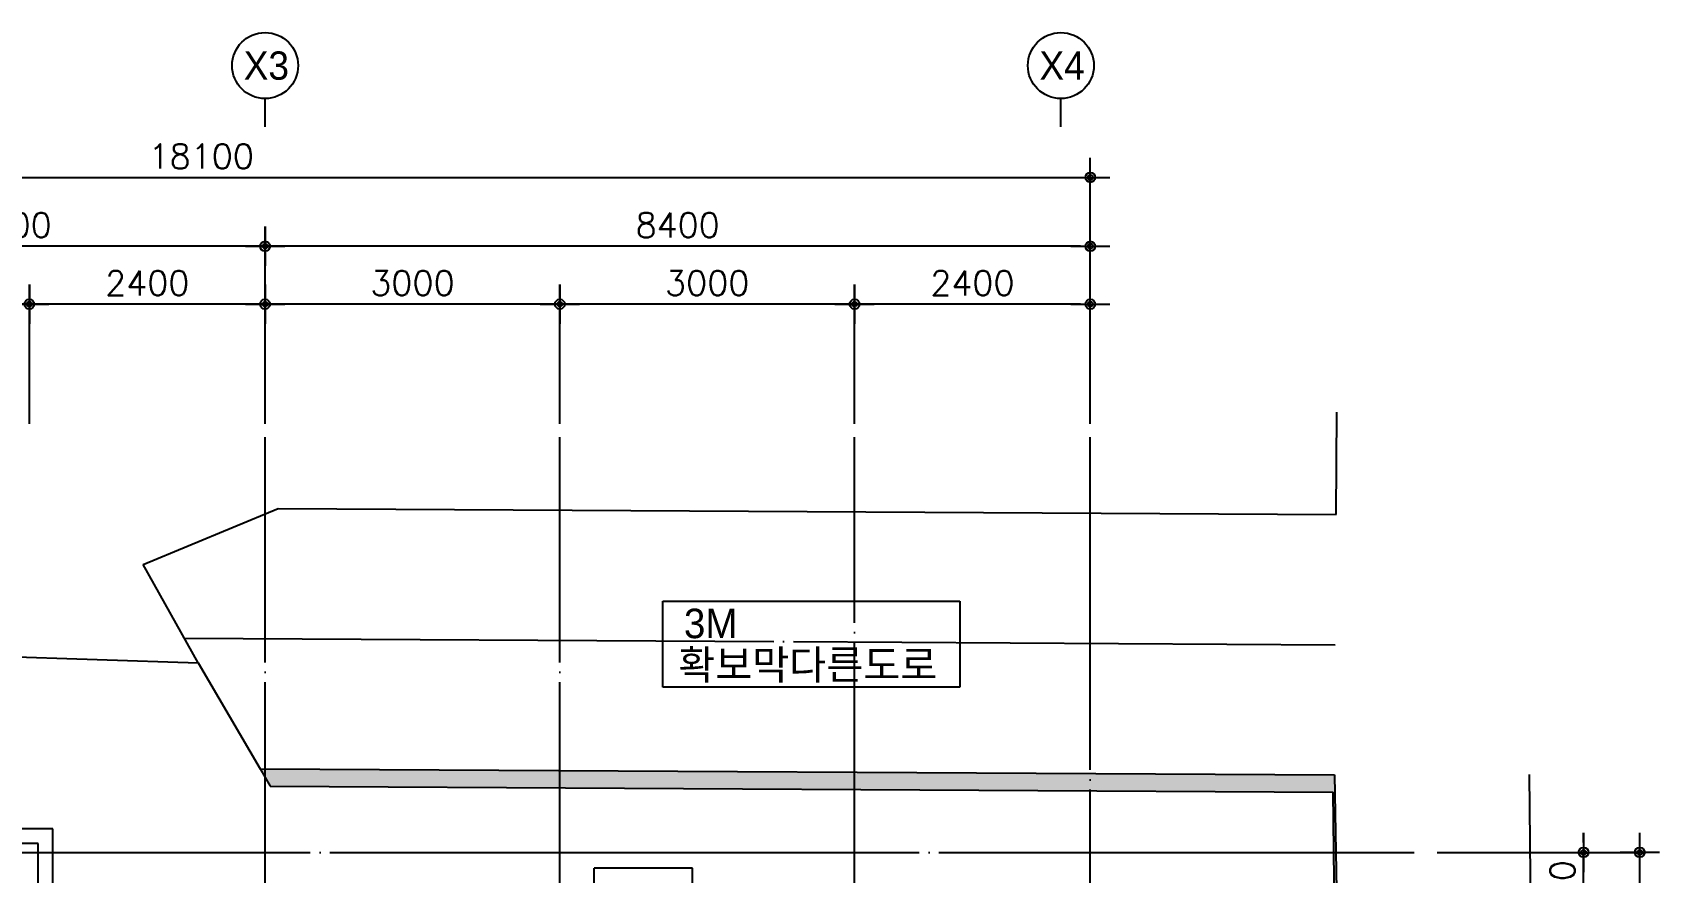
# Model space of a CAD drawing. Header units: millimetres. Extents: x 5537433 to 5830173, y -900794 to -778623.
# Drawn here: x 5594413 to 5610973, y -813758 to -805209 of the extents above; entities that cross this region are included whole.
import ezdxf
from ezdxf.enums import TextEntityAlignment as Align

# ---------------------------------------------------------------- set-up
doc = ezdxf.new("R2010")
doc.units = ezdxf.units.MM
doc.header["$LTSCALE"] = 100
doc.linetypes.add('CEN', pattern=[62, 60, -1, 0, -1])
doc.layers.get('0').update_dxf_attribs({"linetype": 'CONTINUOUS'})
doc.layers.get('DEFPOINTS').update_dxf_attribs({"linetype": 'CONTINUOUS'})
for name, color, linetype in [('60', 60, 'CONTINUOUS'), ('9', 9, 'CONTINUOUS'), ('CEN', 1, 'CEN'), ('COL', 2, 'CONTINUOUS'), ('DIM', 7, 'CONTINUOUS'), ('ETC', 6, 'CONTINUOUS'), ('FIN', 9, 'CONTINUOUS'), ('HAT', 8, 'CONTINUOUS')]:
    doc.layers.add(name, color=color, linetype=linetype)
doc.styles.add('2', font='')
doc.styles.add('GHS', font='ROMANS.shx', dxfattribs={"bigfont": 'GHS.shx'})
doc.styles.get('2').set_extended_font_data('HYtbrB')
doc.dimstyles.get("Standard").update_dxf_attribs({"dimtxt": 0.18, "dimasz": 0.18, "dimexe": 0.18, "dimexo": 0.0625, "dimgap": 0.09, "dimtad": 0, "dimtih": 1, "dimtoh": 1, "dimdec": 4, "dimzin": 0, "dimdsep": 46, "dimtxsty": 'STANDARD', "dimcen": 0.09, "dimadec": 0, "dimazin": 0, "dimtfac": 1, "dimtdec": 4, "dimtofl": 0, "dimtmove": 0, "dimatfit": 3, "dimfxl": 1, "dimtolj": 1, "dimtzin": 0, "dimarcsym": 0})

# ---------------------------------------------------------------- blocks, each defined once
blk = doc.blocks.new('Z_DOT')
at = {"layer": 'DIM', "color": 7}
for p, q in [((0, -2), (0, 2)), ((-2, 0), (2, 0))]:
    blk.add_line(p, q, dxfattribs=at)
for radius in [0.5, 0.25]:
    blk.add_circle((0, 0), radius, dxfattribs=at)
blk = doc.blocks.new('*D9')
at = {"layer": 'DEFPOINTS', "color": 0, "linetype": 'Continuous', "transparency": 16777216}
for p in [(5605180, -806684), (5587080, -809427), (5605180, -809427)]:
    blk.add_point(p, dxfattribs=at)
at = {"layer": 'DIM', "color": 0, "linetype": 'Continuous', "lineweight": -2, "transparency": 16777216}
for p, q in [((5587080, -809127), (5587080, -806684)), ((5587180, -806684), (5605080, -806684)), ((5605180, -809127), (5605180, -806684))]:
    blk.add_line(p, q, dxfattribs=at)
at = {"layer": 'DIM', "color": 0, "linetype": 'Continuous', "lineweight": -2, "transparency": 16777216, "xscale": 100, "yscale": 100, "zscale": 100, "rotation": 180}
blk.add_blockref('Z_DOT', (5587080, -806684), dxfattribs=at)
at = {"layer": 'DIM', "color": 0, "linetype": 'Continuous', "lineweight": -2, "transparency": 16777216, "xscale": 100, "yscale": 100, "zscale": 100}
blk.add_blockref('Z_DOT', (5605180, -806684), dxfattribs=at)
at = {"layer": 'DIM', "color": 60, "linetype": 'Continuous', "transparency": 16777216, "insert": (5596130, -806469), "char_height": 250, "attachment_point": 5, "style": 'GHS'}
blk.add_mtext('\\A1;18100', dxfattribs=at)
blk = doc.blocks.new('*D10')
at = {"layer": 'DEFPOINTS', "color": 0, "linetype": 'Continuous', "transparency": 16777216}
for p in [(5591580, -807384), (5591580, -809493), (5596780, -809493)]:
    blk.add_point(p, dxfattribs=at)
at = {"layer": 'DIM', "color": 0, "linetype": 'Continuous', "lineweight": -2, "transparency": 16777216}
for p, q in [((5591580, -809193), (5591580, -807384)), ((5596680, -807384), (5591680, -807384)), ((5596780, -809193), (5596780, -807384))]:
    blk.add_line(p, q, dxfattribs=at)
at = {"layer": 'DIM', "color": 0, "linetype": 'Continuous', "lineweight": -2, "transparency": 16777216, "xscale": 100, "yscale": 100, "zscale": 100, "rotation": 180}
blk.add_blockref('Z_DOT', (5591580, -807384), dxfattribs=at)
at = {"layer": 'DIM', "color": 0, "linetype": 'Continuous', "lineweight": -2, "transparency": 16777216, "xscale": 100, "yscale": 100, "zscale": 100}
blk.add_blockref('Z_DOT', (5596780, -807384), dxfattribs=at)
at = {"layer": 'DIM', "color": 60, "linetype": 'Continuous', "transparency": 16777216, "insert": (5594180, -807169), "char_height": 250, "attachment_point": 5, "style": 'GHS'}
blk.add_mtext('\\A1;5200', dxfattribs=at)
blk = doc.blocks.new('*D13')
at = {"layer": 'DEFPOINTS', "color": 0, "linetype": 'Continuous', "transparency": 16777216}
for p in [(5591580, -807974), (5591580, -809493), (5594380, -809493)]:
    blk.add_point(p, dxfattribs=at)
at = {"layer": 'DIM', "color": 0, "linetype": 'Continuous', "lineweight": -2, "transparency": 16777216}
for p, q in [((5591580, -809193), (5591580, -807974)), ((5594280, -807974), (5591680, -807974)), ((5594380, -809193), (5594380, -807974))]:
    blk.add_line(p, q, dxfattribs=at)
at = {"layer": 'DIM', "color": 0, "linetype": 'Continuous', "lineweight": -2, "transparency": 16777216, "xscale": 100, "yscale": 100, "zscale": 100, "rotation": 180}
blk.add_blockref('Z_DOT', (5591580, -807974), dxfattribs=at)
at = {"layer": 'DIM', "color": 0, "linetype": 'Continuous', "lineweight": -2, "transparency": 16777216, "xscale": 100, "yscale": 100, "zscale": 100}
blk.add_blockref('Z_DOT', (5594380, -807974), dxfattribs=at)
at = {"layer": 'DIM', "color": 60, "linetype": 'Continuous', "transparency": 16777216, "insert": (5592980, -807759), "char_height": 250, "attachment_point": 5, "style": 'GHS'}
blk.add_mtext('\\A1;2800', dxfattribs=at)
blk = doc.blocks.new('*D14')
at = {"layer": 'DEFPOINTS', "color": 0, "linetype": 'Continuous', "transparency": 16777216}
for p in [(5594380, -807974), (5594380, -809493), (5596780, -809493)]:
    blk.add_point(p, dxfattribs=at)
at = {"layer": 'DIM', "color": 0, "linetype": 'Continuous', "lineweight": -2, "transparency": 16777216}
for p, q in [((5594380, -809193), (5594380, -807974)), ((5596680, -807974), (5594480, -807974)), ((5596780, -809193), (5596780, -807974))]:
    blk.add_line(p, q, dxfattribs=at)
at = {"layer": 'DIM', "color": 0, "linetype": 'Continuous', "lineweight": -2, "transparency": 16777216, "xscale": 100, "yscale": 100, "zscale": 100, "rotation": 180}
blk.add_blockref('Z_DOT', (5594380, -807974), dxfattribs=at)
at = {"layer": 'DIM', "color": 0, "linetype": 'Continuous', "lineweight": -2, "transparency": 16777216, "xscale": 100, "yscale": 100, "zscale": 100}
blk.add_blockref('Z_DOT', (5596780, -807974), dxfattribs=at)
at = {"layer": 'DIM', "color": 60, "linetype": 'Continuous', "transparency": 16777216, "insert": (5595580, -807759), "char_height": 250, "attachment_point": 5, "style": 'GHS'}
blk.add_mtext('\\A1;2400', dxfattribs=at)
blk = doc.blocks.new('*D15')
at = {"layer": 'DEFPOINTS', "color": 0, "linetype": 'Continuous', "transparency": 16777216}
for p in [(5596780, -807974), (5596780, -809493), (5599780, -809493)]:
    blk.add_point(p, dxfattribs=at)
at = {"layer": 'DIM', "color": 0, "linetype": 'Continuous', "lineweight": -2, "transparency": 16777216}
for p, q in [((5596780, -809193), (5596780, -807974)), ((5599680, -807974), (5596880, -807974)), ((5599780, -809193), (5599780, -807974))]:
    blk.add_line(p, q, dxfattribs=at)
at = {"layer": 'DIM', "color": 0, "linetype": 'Continuous', "lineweight": -2, "transparency": 16777216, "xscale": 100, "yscale": 100, "zscale": 100, "rotation": 180}
blk.add_blockref('Z_DOT', (5596780, -807974), dxfattribs=at)
at = {"layer": 'DIM', "color": 0, "linetype": 'Continuous', "lineweight": -2, "transparency": 16777216, "xscale": 100, "yscale": 100, "zscale": 100}
blk.add_blockref('Z_DOT', (5599780, -807974), dxfattribs=at)
at = {"layer": 'DIM', "color": 60, "linetype": 'Continuous', "transparency": 16777216, "insert": (5598280, -807759), "char_height": 250, "attachment_point": 5, "style": 'GHS'}
blk.add_mtext('\\A1;3000', dxfattribs=at)
blk = doc.blocks.new('*D16')
at = {"layer": 'DEFPOINTS', "color": 0, "linetype": 'Continuous', "transparency": 16777216}
for p in [(5599780, -807974), (5599780, -809493), (5602780, -809493)]:
    blk.add_point(p, dxfattribs=at)
at = {"layer": 'DIM', "color": 0, "linetype": 'Continuous', "lineweight": -2, "transparency": 16777216}
for p, q in [((5599780, -809193), (5599780, -807974)), ((5602680, -807974), (5599880, -807974)), ((5602780, -809193), (5602780, -807974))]:
    blk.add_line(p, q, dxfattribs=at)
at = {"layer": 'DIM', "color": 0, "linetype": 'Continuous', "lineweight": -2, "transparency": 16777216, "xscale": 100, "yscale": 100, "zscale": 100, "rotation": 180}
blk.add_blockref('Z_DOT', (5599780, -807974), dxfattribs=at)
at = {"layer": 'DIM', "color": 0, "linetype": 'Continuous', "lineweight": -2, "transparency": 16777216, "xscale": 100, "yscale": 100, "zscale": 100}
blk.add_blockref('Z_DOT', (5602780, -807974), dxfattribs=at)
at = {"layer": 'DIM', "color": 60, "linetype": 'Continuous', "transparency": 16777216, "insert": (5601280, -807759), "char_height": 250, "attachment_point": 5, "style": 'GHS'}
blk.add_mtext('\\A1;3000', dxfattribs=at)
blk = doc.blocks.new('*D17')
at = {"layer": 'DEFPOINTS', "color": 0, "linetype": 'Continuous', "transparency": 16777216}
for p in [(5602780, -807974), (5602780, -809493), (5605180, -809493)]:
    blk.add_point(p, dxfattribs=at)
at = {"layer": 'DIM', "color": 0, "linetype": 'Continuous', "lineweight": -2, "transparency": 16777216}
for p, q in [((5602780, -809193), (5602780, -807974)), ((5605080, -807974), (5602880, -807974)), ((5605180, -809193), (5605180, -807974))]:
    blk.add_line(p, q, dxfattribs=at)
at = {"layer": 'DIM', "color": 0, "linetype": 'Continuous', "lineweight": -2, "transparency": 16777216, "xscale": 100, "yscale": 100, "zscale": 100, "rotation": 180}
blk.add_blockref('Z_DOT', (5602780, -807974), dxfattribs=at)
at = {"layer": 'DIM', "color": 0, "linetype": 'Continuous', "lineweight": -2, "transparency": 16777216, "xscale": 100, "yscale": 100, "zscale": 100}
blk.add_blockref('Z_DOT', (5605180, -807974), dxfattribs=at)
at = {"layer": 'DIM', "color": 60, "linetype": 'Continuous', "transparency": 16777216, "insert": (5603980, -807759), "char_height": 250, "attachment_point": 5, "style": 'GHS'}
blk.add_mtext('\\A1;2400', dxfattribs=at)
blk = doc.blocks.new('*D26')
at = {"layer": 'DEFPOINTS', "color": 0, "linetype": 'Continuous', "transparency": 16777216}
for p in [(5608409, -813554), (5610773, -813554), (5608409, -823154)]:
    blk.add_point(p, dxfattribs=at)
at = {"layer": 'DIM', "color": 0, "linetype": 'Continuous', "lineweight": -2, "transparency": 16777216}
for p, q in [((5608709, -813554), (5610773, -813554)), ((5610773, -823054), (5610773, -813654)), ((5608709, -823154), (5610773, -823154))]:
    blk.add_line(p, q, dxfattribs=at)
at = {"layer": 'DIM', "color": 0, "linetype": 'Continuous', "lineweight": -2, "transparency": 16777216, "xscale": 100, "yscale": 100, "zscale": 100}
for p, rotation in [((5610773, -813554), 90), ((5610773, -823154), 270)]:
    blk.add_blockref('Z_DOT', p, dxfattribs=dict(at, rotation=rotation))
at = {"layer": 'DIM', "color": 60, "linetype": 'Continuous', "transparency": 16777216, "insert": (5610558, -818354), "char_height": 250, "attachment_point": 5, "rotation": 90, "style": 'GHS'}
blk.add_mtext('\\A1;9600', dxfattribs=at)
blk = doc.blocks.new('*D27')
at = {"layer": 'DEFPOINTS', "color": 0, "linetype": 'Continuous', "transparency": 16777216}
for p in [(5608451, -813554), (5610201, -813554), (5608451, -814354)]:
    blk.add_point(p, dxfattribs=at)
at = {"layer": 'DIM', "color": 0, "linetype": 'Continuous', "lineweight": -2, "transparency": 16777216}
for p, q in [((5610201, -813454), (5610201, -813354)), ((5608751, -813554), (5610201, -813554)), ((5610201, -814354), (5610201, -813554)), ((5608751, -814354), (5610201, -814354)), ((5610201, -814454), (5610201, -814554))]:
    blk.add_line(p, q, dxfattribs=at)
at = {"layer": 'DIM', "color": 0, "linetype": 'Continuous', "lineweight": -2, "transparency": 16777216, "xscale": 100, "yscale": 100, "zscale": 100}
for p, rotation in [((5610201, -813554), 270), ((5610201, -814354), 90)]:
    blk.add_blockref('Z_DOT', p, dxfattribs=dict(at, rotation=rotation))
at = {"layer": 'DIM', "color": 60, "linetype": 'Continuous', "transparency": 16777216, "insert": (5609986, -813954), "char_height": 250, "attachment_point": 5, "rotation": 90, "style": 'GHS'}
blk.add_mtext('\\A1;800', dxfattribs=at)
blk = doc.blocks.new('*D34')
at = {"layer": 'DEFPOINTS', "color": 0, "linetype": 'Continuous', "transparency": 16777216}
for p in [(5596780, -807384), (5596780, -809493), (5605180, -809493)]:
    blk.add_point(p, dxfattribs=at)
at = {"layer": 'DIM', "color": 0, "linetype": 'Continuous', "lineweight": -2, "transparency": 16777216}
for p, q in [((5596780, -809193), (5596780, -807384)), ((5605080, -807384), (5596880, -807384)), ((5605180, -809193), (5605180, -807384))]:
    blk.add_line(p, q, dxfattribs=at)
at = {"layer": 'DIM', "color": 0, "linetype": 'Continuous', "lineweight": -2, "transparency": 16777216, "xscale": 100, "yscale": 100, "zscale": 100, "rotation": 180}
blk.add_blockref('Z_DOT', (5596780, -807384), dxfattribs=at)
at = {"layer": 'DIM', "color": 0, "linetype": 'Continuous', "lineweight": -2, "transparency": 16777216, "xscale": 100, "yscale": 100, "zscale": 100}
blk.add_blockref('Z_DOT', (5605180, -807384), dxfattribs=at)
at = {"layer": 'DIM', "color": 60, "linetype": 'Continuous', "transparency": 16777216, "insert": (5600980, -807169), "char_height": 250, "attachment_point": 5, "style": 'GHS'}
blk.add_mtext('\\A1;8400', dxfattribs=at)

msp = doc.modelspace()

# ---------------------------------------------------------------- hatches: boundary and pattern name
at = {"layer": 'HAT'}
h = msp.add_hatch(dxfattribs=at)
h.set_pattern_fill('DOTS,N', color=256, scale=50, angle=-95.2671, style=0)
h.set_pattern_definition([(264.7328958, (6683747.14, 4816268.985), (75.3965761, -46.8064589), [0, -79.375])])
h.paths.add_polyline_path([(5607665.9, -812764.6), (5607854.2, -824454.1), (5607761.3, -824454.1), (5607653, -812939.6), (5596832.2, -812878.6), (5596729.4, -812703)])

# ---------------------------------------------------------------- linework, layer by layer
for p, q in [((5607680.9, -810114.7), (5607688.1, -809072.6)), ((5595537.4, -810624.2), (5596911.3, -810054)), ((5596911.3, -810054), (5607680.9, -810114.7)), ((5596098.2, -811624.3), (5595537.4, -810624.2)), ((5585727.3, -811288.2), (5596098.2, -811624.3)), ((5596098.2, -811624.3), (5596729.4, -812703)), ((5596729.4, -812703), (5607665.9, -812764.6)), ((5607665.9, -812764.6), (5607864.7, -825105.4))]:
    msp.add_line(p, q)
at = {"layer": '9'}
msp.add_line((5596729.4, -812703), (5596832.2, -812878.6), dxfattribs=at)
at = {"layer": '9', "linetype": 'Continuous'}
for p in [(5596832.2, -812878.6), (5607761.3, -824454.1)]:
    msp.add_line(p, (5607653, -812939.6), dxfattribs=at)
at = {"layer": 'CEN'}
for p, q in [((5596780, -817820.9), (5596780, -809327.4)), ((5599780, -817820.9), (5599780, -809327.4)), ((5602780, -817417), (5602780, -809327.4)), ((5605180, -825114.1), (5605180, -809327.4)), ((5595957.7, -811373.7), (5607673.4, -811439.7)), ((5609761.4, -824448.9), (5609651.4, -812759.3)), ((5585039.2, -813554.1), (5608477.3, -813554.1))]:
    msp.add_line(p, q, dxfattribs=at)
at = {"layer": 'COL'}
for p, q in [((5594470, -813464.1), (5593730, -813464.1)), ((5594470, -814264.1), (5594470, -813464.1))]:
    msp.add_line(p, q, dxfattribs=at)
at = {"layer": 'DIM', "linetype": 'Continuous'}
for p, q in [((5596780, -806169.1), (5596780, -805881.1)), ((5604880, -806169.1), (5604880, -805881.1))]:
    msp.add_line(p, q, dxfattribs=at)
for centre in [(5596780, -805545.1), (5604880, -805545.1)]:
    msp.add_circle(centre, 336, dxfattribs=at)
at = {"layer": 'ETC', "color": 8}
for p, q in [((5600827.2, -811872.8), (5600827.2, -810995.3)), ((5600827.2, -810995.3), (5603853, -810995.3)), ((5603853, -810995.3), (5603853, -811872.8)), ((5603853, -811872.8), (5600827.2, -811872.8))]:
    msp.add_line(p, q, dxfattribs=at)
at = {"layer": 'ETC'}
for p, q in [((5601130, -813714.1), (5600130, -813714.1)), ((5600130, -814064.1), (5600130, -813714.1)), ((5601130, -814064.1), (5601130, -813714.1))]:
    msp.add_line(p, q, dxfattribs=at)
at = {"layer": 'FIN'}
for p, q in [((5594620, -813314.1), (5593705, -813314.1)), ((5594620, -814114.1), (5594620, -813314.1))]:
    msp.add_line(p, q, dxfattribs=at)

# ---------------------------------------------------------------- texts
at = {"layer": '60', "linetype": 'Continuous', "style": '2'}
for s, p in [('X3', (5596792.6, -805545.5)), ('X4', (5604892.6, -805545.5))]:
    msp.add_text(s, height=288, dxfattribs=at).set_placement(p, align=Align.MIDDLE_CENTER)
at = {"layer": '60', "color": 8, "linetype": 'Continuous', "style": '2'}
for s, p in [('3M ', (5601043.2, -811373.3)), ('확보막다른도로', (5600986, -811793.3))]:
    msp.add_text(s, height=300, dxfattribs=at).set_placement(p)

# ---------------------------------------------------------------- dimensions: what is measured, and where the dimension line sits
at = {"layer": 'DIM', "linetype": 'Continuous'}
for base, p1, p2, picture, middle in [((5605180, -806684), (5587080, -809427), (5605180, -809427), '*D9', (5596130, -806469)), ((5591580, -807384), (5596780, -809492.8), (5591580, -809492.8), '*D10', (5594180, -807169)), ((5596780, -807384), (5605180, -809492.8), (5596780, -809492.8), '*D34', (5600980, -807169)), ((5591580, -807974), (5594380, -809492.8), (5591580, -809492.8), '*D13', (5592980, -807759)), ((5594380, -807974), (5596780, -809492.8), (5594380, -809492.8), '*D14', (5595580, -807759)), ((5596780, -807974), (5599780, -809492.8), (5596780, -809492.8), '*D15', (5598280, -807759)), ((5599780, -807974), (5602780, -809492.8), (5599780, -809492.8), '*D16', (5601280, -807759)), ((5602780, -807974), (5605180, -809492.8), (5602780, -809492.8), '*D17', (5603980, -807759))]:
    dim = msp.add_linear_dim(base=base, p1=p1, p2=p2, dimstyle='STANDARD', override={"dimscale": 100, "dimtxt": 2.5, "dimasz": 1, "dimexe": 0, "dimexo": 3, "dimgap": 0.9, "dimtad": 1, "dimtih": 0, "dimtoh": 0, "dimdec": 0, "dimzin": 8, "dimtxsty": 'GHS', "dimblk1": 'Z_DOT', "dimblk2": 'Z_DOT', "dimsah": 1, "dimcen": 2.5, "dimclrt": 60, "dimtix": 1, "dimtofl": 1, "dimtmove": 2}, dxfattribs=at)
    dim.commit()
    dim.dimension.update_dxf_attribs({"geometry": picture, "text_midpoint": middle})
for base, p1, p2, picture, middle in [((5610773.5, -813554.1), (5608408.9, -823154.1), (5608408.9, -813554.1), '*D26', (5610558.5, -818354.1)), ((5610201.5, -813554.1), (5608451.4, -814354.1), (5608451.4, -813554.1), '*D27', (5609986.5, -813954.1))]:
    dim = msp.add_linear_dim(base=base, p1=p1, p2=p2, angle=90, dimstyle='STANDARD', override={"dimscale": 100, "dimtxt": 2.5, "dimasz": 1, "dimexe": 0, "dimexo": 3, "dimgap": 0.9, "dimtad": 1, "dimtih": 0, "dimtoh": 0, "dimdec": 0, "dimzin": 8, "dimtxsty": 'GHS', "dimblk1": 'Z_DOT', "dimblk2": 'Z_DOT', "dimsah": 1, "dimcen": 2.5, "dimclrt": 60, "dimtix": 1, "dimtofl": 1, "dimtmove": 2}, dxfattribs=at)
    dim.commit()
    dim.dimension.update_dxf_attribs({"geometry": picture, "text_midpoint": middle})

doc.saveas('drawing.dxf')
